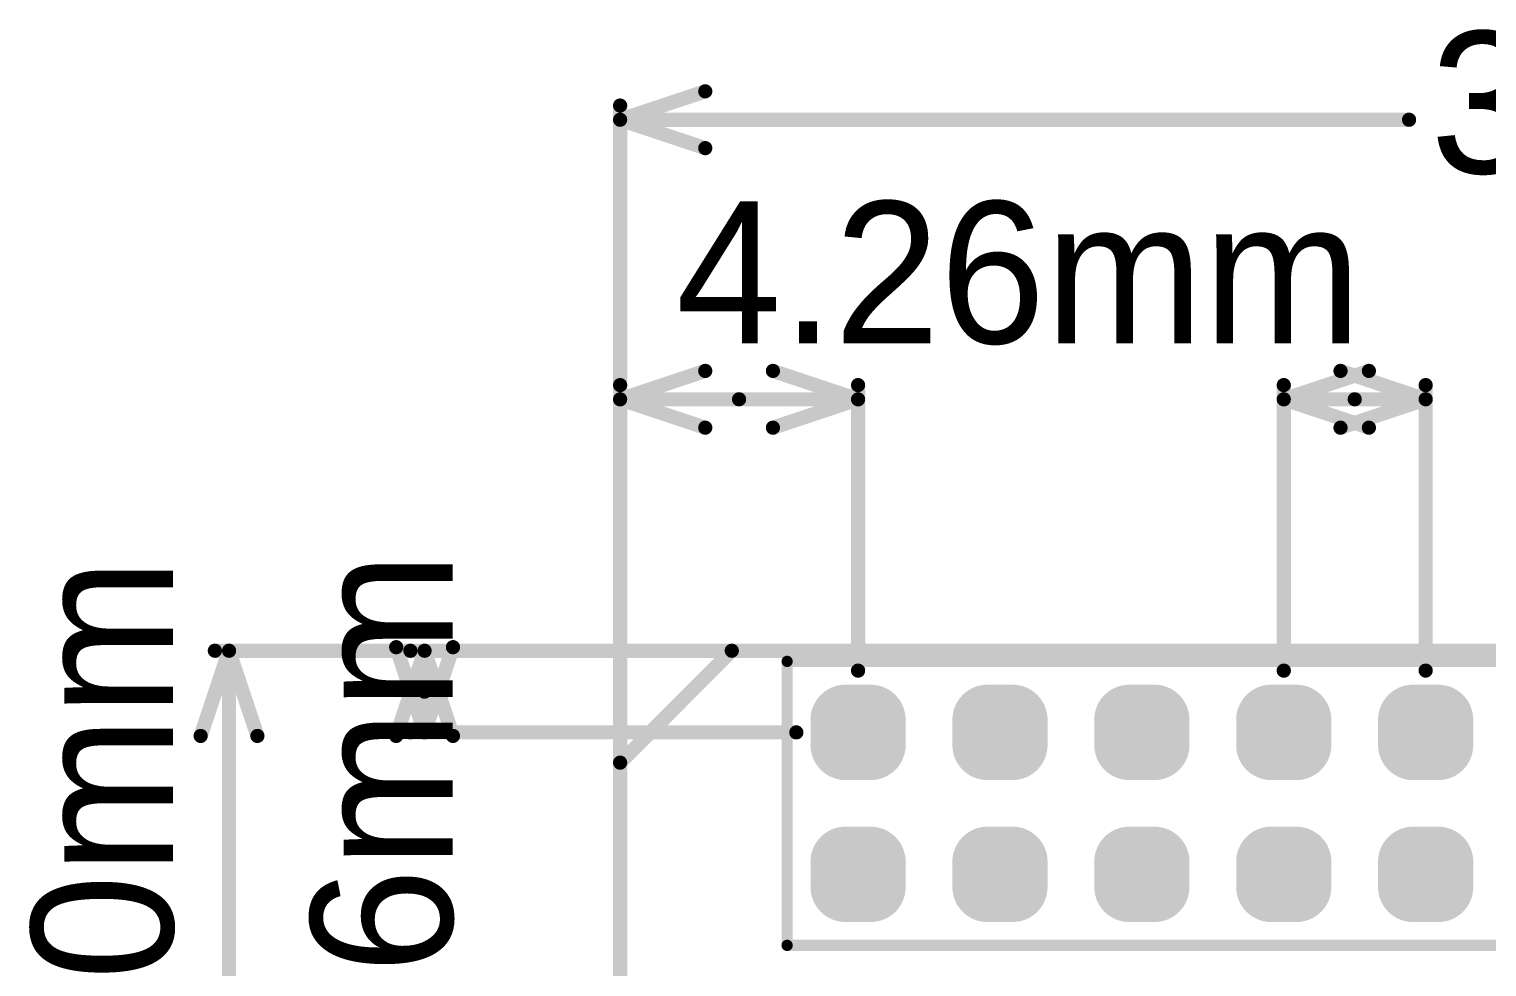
# Model space of a CAD drawing. Extents: x 4.92 to 7.06, y 1.62 to 3.45.
# Drawn here: x 4.916 to 5.943, y 2.785 to 3.445 of the extents above; entities that cross this region are included whole.
import ezdxf

# ---------------------------------------------------------------- set-up
doc = ezdxf.new("R2010")
doc.units = 0
doc.layers.get('0').update_dxf_attribs({"linetype": 'CONTINUOUS'})
for name, color, linetype in [('BOTTOMLAYER', 5, 'CONTINUOUS'), ('BOTTOMSOLDER', 6, 'CONTINUOUS'), ('KEEPOUTLAYER', 6, 'CONTINUOUS'), ('MECHANICAL15', 56, 'CONTINUOUS'), ('MULTILAYER', 9, 'CONTINUOUS'), ('TOPLAYER', 1, 'CONTINUOUS'), ('TOPOVERLAY', 2, 'CONTINUOUS'), ('TOPSOLDER', 216, 'CONTINUOUS')]:
    doc.layers.add(name, color=color, linetype=linetype)

# ---------------------------------------------------------------- blocks, each defined once
blk = doc.blocks.new('HDR2X13_3')
at = {"layer": 'BOTTOMLAYER', "const_width": 0.0207}
for points in [[(0.7808, 0.1089, 1), (0.8015, 0.1089, 1)], [(0.7985, 0.1089, 1), (0.8192, 0.1089, 1)], [(0.8808, 0.1089, 1), (0.9015, 0.1089, 1)], [(0.8985, 0.1089, 1), (0.9192, 0.1089, 1)], [(0.9808, 0.1089, 1), (1.0015, 0.1089, 1)], [(0.9985, 0.1089, 1), (1.0192, 0.1089, 1)], [(1.0808, 0.1089, 1), (1.1015, 0.1089, 1)], [(1.0985, 0.1089, 1), (1.1192, 0.1089, 1)], [(1.1808, 0.1089, 1), (1.2015, 0.1089, 1)], [(1.1985, 0.1089, 1), (1.2192, 0.1089, 1)], [(0.7808, 0.0911, 1), (0.8015, 0.0911, 1)], [(0.7985, 0.0911, 1), (0.8192, 0.0911, 1)], [(0.8808, 0.0911, 1), (0.9015, 0.0911, 1)], [(0.8985, 0.0911, 1), (0.9192, 0.0911, 1)], [(0.9808, 0.0911, 1), (1.0015, 0.0911, 1)], [(0.9985, 0.0911, 1), (1.0192, 0.0911, 1)], [(1.0808, 0.0911, 1), (1.1015, 0.0911, 1)], [(1.0985, 0.0911, 1), (1.1192, 0.0911, 1)], [(1.1808, 0.0911, 1), (1.2015, 0.0911, 1)], [(1.1985, 0.0911, 1), (1.2192, 0.0911, 1)], [(0.7808, 0.0089, 1), (0.8015, 0.0089, 1)], [(0.7985, 0.0089, 1), (0.8192, 0.0089, 1)], [(0.8808, 0.0089, 1), (0.9015, 0.0089, 1)], [(0.8985, 0.0089, 1), (0.9192, 0.0089, 1)], [(0.9808, 0.0089, 1), (1.0015, 0.0089, 1)], [(0.9985, 0.0089, 1), (1.0192, 0.0089, 1)], [(1.0808, 0.0089, 1), (1.1015, 0.0089, 1)], [(1.0985, 0.0089, 1), (1.1192, 0.0089, 1)], [(1.1808, 0.0089, 1), (1.2015, 0.0089, 1)], [(1.1985, 0.0089, 1), (1.2192, 0.0089, 1)], [(0.7808, -0.0089, 1), (0.8015, -0.0089, 1)], [(0.7985, -0.0089, 1), (0.8192, -0.0089, 1)], [(0.8808, -0.0089, 1), (0.9015, -0.0089, 1)], [(0.8985, -0.0089, 1), (0.9192, -0.0089, 1)], [(0.9808, -0.0089, 1), (1.0015, -0.0089, 1)], [(0.9985, -0.0089, 1), (1.0192, -0.0089, 1)], [(1.0808, -0.0089, 1), (1.1015, -0.0089, 1)], [(1.0985, -0.0089, 1), (1.1192, -0.0089, 1)], [(1.1808, -0.0089, 1), (1.2015, -0.0089, 1)], [(1.1985, -0.0089, 1), (1.2192, -0.0089, 1)]]:
    blk.add_lwpolyline(points, format="xyb", close=True, dxfattribs=at)
at = {"layer": 'BOTTOMLAYER'}
for points in [[(0.7911, 0.0705), (0.8089, 0.0705), (0.7911, 0.1295), (0.8089, 0.1295)], [(0.8911, 0.0705), (0.9089, 0.0705), (0.8911, 0.1295), (0.9089, 0.1295)], [(0.9911, 0.0705), (1.0089, 0.0705), (0.9911, 0.1295), (1.0089, 0.1295)], [(1.0911, 0.0705), (1.1089, 0.0705), (1.0911, 0.1295), (1.1089, 0.1295)], [(1.1911, 0.0705), (1.2089, 0.0705), (1.1911, 0.1295), (1.2089, 0.1295)], [(0.7705, 0.0911), (0.8295, 0.0911), (0.7705, 0.1089), (0.8295, 0.1089)], [(0.8705, 0.0911), (0.9295, 0.0911), (0.8705, 0.1089), (0.9295, 0.1089)], [(0.9705, 0.0911), (1.0295, 0.0911), (0.9705, 0.1089), (1.0295, 0.1089)], [(1.0705, 0.0911), (1.1295, 0.0911), (1.0705, 0.1089), (1.1295, 0.1089)], [(1.1705, 0.0911), (1.2295, 0.0911), (1.1705, 0.1089), (1.2295, 0.1089)], [(0.7911, -0.0295), (0.8089, -0.0295), (0.7911, 0.0295), (0.8089, 0.0295)], [(0.8911, -0.0295), (0.9089, -0.0295), (0.8911, 0.0295), (0.9089, 0.0295)], [(0.9911, -0.0295), (1.0089, -0.0295), (0.9911, 0.0295), (1.0089, 0.0295)], [(1.0911, -0.0295), (1.1089, -0.0295), (1.0911, 0.0295), (1.1089, 0.0295)], [(1.1911, -0.0295), (1.2089, -0.0295), (1.1911, 0.0295), (1.2089, 0.0295)], [(0.7705, -0.0089), (0.8295, -0.0089), (0.7705, 0.0089), (0.8295, 0.0089)], [(0.8705, -0.0089), (0.9295, -0.0089), (0.8705, 0.0089), (0.9295, 0.0089)], [(0.9705, -0.0089), (1.0295, -0.0089), (0.9705, 0.0089), (1.0295, 0.0089)], [(1.0705, -0.0089), (1.1295, -0.0089), (1.0705, 0.0089), (1.1295, 0.0089)], [(1.1705, -0.0089), (1.2295, -0.0089), (1.1705, 0.0089), (1.2295, 0.0089)]]:
    blk.add_solid(points, dxfattribs=at)
at = {"layer": 'BOTTOMSOLDER', "const_width": 0.0247}
for points in [[(0.7788, 0.1089, 1), (0.8035, 0.1089, 1)], [(0.7965, 0.1089, 1), (0.8212, 0.1089, 1)], [(0.8788, 0.1089, 1), (0.9035, 0.1089, 1)], [(0.8965, 0.1089, 1), (0.9212, 0.1089, 1)], [(0.9788, 0.1089, 1), (1.0035, 0.1089, 1)], [(0.9965, 0.1089, 1), (1.0212, 0.1089, 1)], [(1.0788, 0.1089, 1), (1.1035, 0.1089, 1)], [(1.0965, 0.1089, 1), (1.1212, 0.1089, 1)], [(1.1788, 0.1089, 1), (1.2035, 0.1089, 1)], [(1.1965, 0.1089, 1), (1.2212, 0.1089, 1)], [(0.7788, 0.0911, 1), (0.8035, 0.0911, 1)], [(0.7965, 0.0911, 1), (0.8212, 0.0911, 1)], [(0.8788, 0.0911, 1), (0.9035, 0.0911, 1)], [(0.8965, 0.0911, 1), (0.9212, 0.0911, 1)], [(0.9788, 0.0911, 1), (1.0035, 0.0911, 1)], [(0.9965, 0.0911, 1), (1.0212, 0.0911, 1)], [(1.0788, 0.0911, 1), (1.1035, 0.0911, 1)], [(1.0965, 0.0911, 1), (1.1212, 0.0911, 1)], [(1.1788, 0.0911, 1), (1.2035, 0.0911, 1)], [(1.1965, 0.0911, 1), (1.2212, 0.0911, 1)], [(0.7788, 0.0089, 1), (0.8035, 0.0089, 1)], [(0.7965, 0.0089, 1), (0.8212, 0.0089, 1)], [(0.8788, 0.0089, 1), (0.9035, 0.0089, 1)], [(0.8965, 0.0089, 1), (0.9212, 0.0089, 1)], [(0.9788, 0.0089, 1), (1.0035, 0.0089, 1)], [(0.9965, 0.0089, 1), (1.0212, 0.0089, 1)], [(1.0788, 0.0089, 1), (1.1035, 0.0089, 1)], [(1.0965, 0.0089, 1), (1.1212, 0.0089, 1)], [(1.1788, 0.0089, 1), (1.2035, 0.0089, 1)], [(1.1965, 0.0089, 1), (1.2212, 0.0089, 1)], [(0.7788, -0.0089, 1), (0.8035, -0.0089, 1)], [(0.7965, -0.0089, 1), (0.8212, -0.0089, 1)], [(0.8788, -0.0089, 1), (0.9035, -0.0089, 1)], [(0.8965, -0.0089, 1), (0.9212, -0.0089, 1)], [(0.9788, -0.0089, 1), (1.0035, -0.0089, 1)], [(0.9965, -0.0089, 1), (1.0212, -0.0089, 1)], [(1.0788, -0.0089, 1), (1.1035, -0.0089, 1)], [(1.0965, -0.0089, 1), (1.1212, -0.0089, 1)], [(1.1788, -0.0089, 1), (1.2035, -0.0089, 1)], [(1.1965, -0.0089, 1), (1.2212, -0.0089, 1)]]:
    blk.add_lwpolyline(points, format="xyb", close=True, dxfattribs=at)
at = {"layer": 'BOTTOMSOLDER'}
for points in [[(0.7911, 0.0665), (0.8089, 0.0665), (0.7911, 0.1335), (0.8089, 0.1335)], [(0.8911, 0.0665), (0.9089, 0.0665), (0.8911, 0.1335), (0.9089, 0.1335)], [(0.9911, 0.0665), (1.0089, 0.0665), (0.9911, 0.1335), (1.0089, 0.1335)], [(1.0911, 0.0665), (1.1089, 0.0665), (1.0911, 0.1335), (1.1089, 0.1335)], [(1.1911, 0.0665), (1.2089, 0.0665), (1.1911, 0.1335), (1.2089, 0.1335)], [(0.7665, 0.0911), (0.8335, 0.0911), (0.7665, 0.1089), (0.8335, 0.1089)], [(0.8665, 0.0911), (0.9335, 0.0911), (0.8665, 0.1089), (0.9335, 0.1089)], [(0.9665, 0.0911), (1.0335, 0.0911), (0.9665, 0.1089), (1.0335, 0.1089)], [(1.0665, 0.0911), (1.1335, 0.0911), (1.0665, 0.1089), (1.1335, 0.1089)], [(1.1665, 0.0911), (1.2335, 0.0911), (1.1665, 0.1089), (1.2335, 0.1089)], [(0.7911, -0.0335), (0.8089, -0.0335), (0.7911, 0.0335), (0.8089, 0.0335)], [(0.8911, -0.0335), (0.9089, -0.0335), (0.8911, 0.0335), (0.9089, 0.0335)], [(0.9911, -0.0335), (1.0089, -0.0335), (0.9911, 0.0335), (1.0089, 0.0335)], [(1.0911, -0.0335), (1.1089, -0.0335), (1.0911, 0.0335), (1.1089, 0.0335)], [(1.1911, -0.0335), (1.2089, -0.0335), (1.1911, 0.0335), (1.2089, 0.0335)], [(0.7665, -0.0089), (0.8335, -0.0089), (0.7665, 0.0089), (0.8335, 0.0089)], [(0.8665, -0.0089), (0.9335, -0.0089), (0.8665, 0.0089), (0.9335, 0.0089)], [(0.9665, -0.0089), (1.0335, -0.0089), (0.9665, 0.0089), (1.0335, 0.0089)], [(1.0665, -0.0089), (1.1335, -0.0089), (1.0665, 0.0089), (1.1335, 0.0089)], [(1.1665, -0.0089), (1.2335, -0.0089), (1.1665, 0.0089), (1.2335, 0.0089)]]:
    blk.add_solid(points, dxfattribs=at)
at = {"layer": 'MULTILAYER', "const_width": 0.0207}
for points in [[(0.7808, 0.1089, 1), (0.8015, 0.1089, 1)], [(0.7985, 0.1089, 1), (0.8192, 0.1089, 1)], [(0.8808, 0.1089, 1), (0.9015, 0.1089, 1)], [(0.8985, 0.1089, 1), (0.9192, 0.1089, 1)], [(0.9808, 0.1089, 1), (1.0015, 0.1089, 1)], [(0.9985, 0.1089, 1), (1.0192, 0.1089, 1)], [(1.0808, 0.1089, 1), (1.1015, 0.1089, 1)], [(1.0985, 0.1089, 1), (1.1192, 0.1089, 1)], [(1.1808, 0.1089, 1), (1.2015, 0.1089, 1)], [(1.1985, 0.1089, 1), (1.2192, 0.1089, 1)], [(0.7808, 0.0911, 1), (0.8015, 0.0911, 1)], [(0.7985, 0.0911, 1), (0.8192, 0.0911, 1)], [(0.8808, 0.0911, 1), (0.9015, 0.0911, 1)], [(0.8985, 0.0911, 1), (0.9192, 0.0911, 1)], [(0.9808, 0.0911, 1), (1.0015, 0.0911, 1)], [(0.9985, 0.0911, 1), (1.0192, 0.0911, 1)], [(1.0808, 0.0911, 1), (1.1015, 0.0911, 1)], [(1.0985, 0.0911, 1), (1.1192, 0.0911, 1)], [(1.1808, 0.0911, 1), (1.2015, 0.0911, 1)], [(1.1985, 0.0911, 1), (1.2192, 0.0911, 1)], [(0.7808, 0.0089, 1), (0.8015, 0.0089, 1)], [(0.7985, 0.0089, 1), (0.8192, 0.0089, 1)], [(0.8808, 0.0089, 1), (0.9015, 0.0089, 1)], [(0.8985, 0.0089, 1), (0.9192, 0.0089, 1)], [(0.9808, 0.0089, 1), (1.0015, 0.0089, 1)], [(0.9985, 0.0089, 1), (1.0192, 0.0089, 1)], [(1.0808, 0.0089, 1), (1.1015, 0.0089, 1)], [(1.0985, 0.0089, 1), (1.1192, 0.0089, 1)], [(1.1808, 0.0089, 1), (1.2015, 0.0089, 1)], [(1.1985, 0.0089, 1), (1.2192, 0.0089, 1)], [(0.7808, -0.0089, 1), (0.8015, -0.0089, 1)], [(0.7985, -0.0089, 1), (0.8192, -0.0089, 1)], [(0.8808, -0.0089, 1), (0.9015, -0.0089, 1)], [(0.8985, -0.0089, 1), (0.9192, -0.0089, 1)], [(0.9808, -0.0089, 1), (1.0015, -0.0089, 1)], [(0.9985, -0.0089, 1), (1.0192, -0.0089, 1)], [(1.0808, -0.0089, 1), (1.1015, -0.0089, 1)], [(1.0985, -0.0089, 1), (1.1192, -0.0089, 1)], [(1.1808, -0.0089, 1), (1.2015, -0.0089, 1)], [(1.1985, -0.0089, 1), (1.2192, -0.0089, 1)]]:
    blk.add_lwpolyline(points, format="xyb", close=True, dxfattribs=at)
at = {"layer": 'MULTILAYER'}
for points in [[(0.7911, 0.0705), (0.8089, 0.0705), (0.7911, 0.1295), (0.8089, 0.1295)], [(0.8911, 0.0705), (0.9089, 0.0705), (0.8911, 0.1295), (0.9089, 0.1295)], [(0.9911, 0.0705), (1.0089, 0.0705), (0.9911, 0.1295), (1.0089, 0.1295)], [(1.0911, 0.0705), (1.1089, 0.0705), (1.0911, 0.1295), (1.1089, 0.1295)], [(1.1911, 0.0705), (1.2089, 0.0705), (1.1911, 0.1295), (1.2089, 0.1295)], [(0.7705, 0.0911), (0.8295, 0.0911), (0.7705, 0.1089), (0.8295, 0.1089)], [(0.8705, 0.0911), (0.9295, 0.0911), (0.8705, 0.1089), (0.9295, 0.1089)], [(0.9705, 0.0911), (1.0295, 0.0911), (0.9705, 0.1089), (1.0295, 0.1089)], [(1.0705, 0.0911), (1.1295, 0.0911), (1.0705, 0.1089), (1.1295, 0.1089)], [(1.1705, 0.0911), (1.2295, 0.0911), (1.1705, 0.1089), (1.2295, 0.1089)], [(0.7911, -0.0295), (0.8089, -0.0295), (0.7911, 0.0295), (0.8089, 0.0295)], [(0.8911, -0.0295), (0.9089, -0.0295), (0.8911, 0.0295), (0.9089, 0.0295)], [(0.9911, -0.0295), (1.0089, -0.0295), (0.9911, 0.0295), (1.0089, 0.0295)], [(1.0911, -0.0295), (1.1089, -0.0295), (1.0911, 0.0295), (1.1089, 0.0295)], [(1.1911, -0.0295), (1.2089, -0.0295), (1.1911, 0.0295), (1.2089, 0.0295)], [(0.7705, -0.0089), (0.8295, -0.0089), (0.7705, 0.0089), (0.8295, 0.0089)], [(0.8705, -0.0089), (0.9295, -0.0089), (0.8705, 0.0089), (0.9295, 0.0089)], [(0.9705, -0.0089), (1.0295, -0.0089), (0.9705, 0.0089), (1.0295, 0.0089)], [(1.0705, -0.0089), (1.1295, -0.0089), (1.0705, 0.0089), (1.1295, 0.0089)], [(1.1705, -0.0089), (1.2295, -0.0089), (1.1705, 0.0089), (1.2295, 0.0089)]]:
    blk.add_solid(points, dxfattribs=at)
at = {"layer": 'TOPLAYER', "const_width": 0.0207}
for points in [[(0.7808, 0.1089, 1), (0.8015, 0.1089, 1)], [(0.7985, 0.1089, 1), (0.8192, 0.1089, 1)], [(0.8808, 0.1089, 1), (0.9015, 0.1089, 1)], [(0.8985, 0.1089, 1), (0.9192, 0.1089, 1)], [(0.9808, 0.1089, 1), (1.0015, 0.1089, 1)], [(0.9985, 0.1089, 1), (1.0192, 0.1089, 1)], [(1.0808, 0.1089, 1), (1.1015, 0.1089, 1)], [(1.0985, 0.1089, 1), (1.1192, 0.1089, 1)], [(1.1808, 0.1089, 1), (1.2015, 0.1089, 1)], [(1.1985, 0.1089, 1), (1.2192, 0.1089, 1)], [(0.7808, 0.0911, 1), (0.8015, 0.0911, 1)], [(0.7985, 0.0911, 1), (0.8192, 0.0911, 1)], [(0.8808, 0.0911, 1), (0.9015, 0.0911, 1)], [(0.8985, 0.0911, 1), (0.9192, 0.0911, 1)], [(0.9808, 0.0911, 1), (1.0015, 0.0911, 1)], [(0.9985, 0.0911, 1), (1.0192, 0.0911, 1)], [(1.0808, 0.0911, 1), (1.1015, 0.0911, 1)], [(1.0985, 0.0911, 1), (1.1192, 0.0911, 1)], [(1.1808, 0.0911, 1), (1.2015, 0.0911, 1)], [(1.1985, 0.0911, 1), (1.2192, 0.0911, 1)], [(0.7808, 0.0089, 1), (0.8015, 0.0089, 1)], [(0.7985, 0.0089, 1), (0.8192, 0.0089, 1)], [(0.8808, 0.0089, 1), (0.9015, 0.0089, 1)], [(0.8985, 0.0089, 1), (0.9192, 0.0089, 1)], [(0.9808, 0.0089, 1), (1.0015, 0.0089, 1)], [(0.9985, 0.0089, 1), (1.0192, 0.0089, 1)], [(1.0808, 0.0089, 1), (1.1015, 0.0089, 1)], [(1.0985, 0.0089, 1), (1.1192, 0.0089, 1)], [(1.1808, 0.0089, 1), (1.2015, 0.0089, 1)], [(1.1985, 0.0089, 1), (1.2192, 0.0089, 1)], [(0.7808, -0.0089, 1), (0.8015, -0.0089, 1)], [(0.7985, -0.0089, 1), (0.8192, -0.0089, 1)], [(0.8808, -0.0089, 1), (0.9015, -0.0089, 1)], [(0.8985, -0.0089, 1), (0.9192, -0.0089, 1)], [(0.9808, -0.0089, 1), (1.0015, -0.0089, 1)], [(0.9985, -0.0089, 1), (1.0192, -0.0089, 1)], [(1.0808, -0.0089, 1), (1.1015, -0.0089, 1)], [(1.0985, -0.0089, 1), (1.1192, -0.0089, 1)], [(1.1808, -0.0089, 1), (1.2015, -0.0089, 1)], [(1.1985, -0.0089, 1), (1.2192, -0.0089, 1)]]:
    blk.add_lwpolyline(points, format="xyb", close=True, dxfattribs=at)
at = {"layer": 'TOPLAYER'}
for points in [[(0.7911, 0.0705), (0.8089, 0.0705), (0.7911, 0.1295), (0.8089, 0.1295)], [(0.8911, 0.0705), (0.9089, 0.0705), (0.8911, 0.1295), (0.9089, 0.1295)], [(0.9911, 0.0705), (1.0089, 0.0705), (0.9911, 0.1295), (1.0089, 0.1295)], [(1.0911, 0.0705), (1.1089, 0.0705), (1.0911, 0.1295), (1.1089, 0.1295)], [(1.1911, 0.0705), (1.2089, 0.0705), (1.1911, 0.1295), (1.2089, 0.1295)], [(0.7705, 0.0911), (0.8295, 0.0911), (0.7705, 0.1089), (0.8295, 0.1089)], [(0.8705, 0.0911), (0.9295, 0.0911), (0.8705, 0.1089), (0.9295, 0.1089)], [(0.9705, 0.0911), (1.0295, 0.0911), (0.9705, 0.1089), (1.0295, 0.1089)], [(1.0705, 0.0911), (1.1295, 0.0911), (1.0705, 0.1089), (1.1295, 0.1089)], [(1.1705, 0.0911), (1.2295, 0.0911), (1.1705, 0.1089), (1.2295, 0.1089)], [(0.7911, -0.0295), (0.8089, -0.0295), (0.7911, 0.0295), (0.8089, 0.0295)], [(0.8911, -0.0295), (0.9089, -0.0295), (0.8911, 0.0295), (0.9089, 0.0295)], [(0.9911, -0.0295), (1.0089, -0.0295), (0.9911, 0.0295), (1.0089, 0.0295)], [(1.0911, -0.0295), (1.1089, -0.0295), (1.0911, 0.0295), (1.1089, 0.0295)], [(1.1911, -0.0295), (1.2089, -0.0295), (1.1911, 0.0295), (1.2089, 0.0295)], [(0.7705, -0.0089), (0.8295, -0.0089), (0.7705, 0.0089), (0.8295, 0.0089)], [(0.8705, -0.0089), (0.9295, -0.0089), (0.8705, 0.0089), (0.9295, 0.0089)], [(0.9705, -0.0089), (1.0295, -0.0089), (0.9705, 0.0089), (1.0295, 0.0089)], [(1.0705, -0.0089), (1.1295, -0.0089), (1.0705, 0.0089), (1.1295, 0.0089)], [(1.1705, -0.0089), (1.2295, -0.0089), (1.1705, 0.0089), (1.2295, 0.0089)]]:
    blk.add_solid(points, dxfattribs=at)
at = {"layer": 'TOPOVERLAY', "const_width": 0.00787}
for points in [[(1.25, 0.15), (-0.05, 0.15)], [(1.25, 0.15), (1.25, -0.05)], [(1.25, -0.05), (-0.05, -0.05)]]:
    blk.add_lwpolyline(points, dxfattribs=at)
at = {"layer": 'TOPOVERLAY', "const_width": 0.00394}
for points in [[(1.248, 0.15, 1), (1.252, 0.15, 1)], [(1.248, 0.15, 1), (1.252, 0.15, 1)], [(1.248, -0.05, 1), (1.252, -0.05, 1)], [(1.248, -0.05, 1), (1.252, -0.05, 1)]]:
    blk.add_lwpolyline(points, format="xyb", close=True, dxfattribs=at)
at = {"layer": 'TOPSOLDER', "const_width": 0.0247}
for points in [[(0.7788, 0.1089, 1), (0.8035, 0.1089, 1)], [(0.7965, 0.1089, 1), (0.8212, 0.1089, 1)], [(0.8788, 0.1089, 1), (0.9035, 0.1089, 1)], [(0.8965, 0.1089, 1), (0.9212, 0.1089, 1)], [(0.9788, 0.1089, 1), (1.0035, 0.1089, 1)], [(0.9965, 0.1089, 1), (1.0212, 0.1089, 1)], [(1.0788, 0.1089, 1), (1.1035, 0.1089, 1)], [(1.0965, 0.1089, 1), (1.1212, 0.1089, 1)], [(1.1788, 0.1089, 1), (1.2035, 0.1089, 1)], [(1.1965, 0.1089, 1), (1.2212, 0.1089, 1)], [(0.7788, 0.0911, 1), (0.8035, 0.0911, 1)], [(0.7965, 0.0911, 1), (0.8212, 0.0911, 1)], [(0.8788, 0.0911, 1), (0.9035, 0.0911, 1)], [(0.8965, 0.0911, 1), (0.9212, 0.0911, 1)], [(0.9788, 0.0911, 1), (1.0035, 0.0911, 1)], [(0.9965, 0.0911, 1), (1.0212, 0.0911, 1)], [(1.0788, 0.0911, 1), (1.1035, 0.0911, 1)], [(1.0965, 0.0911, 1), (1.1212, 0.0911, 1)], [(1.1788, 0.0911, 1), (1.2035, 0.0911, 1)], [(1.1965, 0.0911, 1), (1.2212, 0.0911, 1)], [(0.7788, 0.0089, 1), (0.8035, 0.0089, 1)], [(0.7965, 0.0089, 1), (0.8212, 0.0089, 1)], [(0.8788, 0.0089, 1), (0.9035, 0.0089, 1)], [(0.8965, 0.0089, 1), (0.9212, 0.0089, 1)], [(0.9788, 0.0089, 1), (1.0035, 0.0089, 1)], [(0.9965, 0.0089, 1), (1.0212, 0.0089, 1)], [(1.0788, 0.0089, 1), (1.1035, 0.0089, 1)], [(1.0965, 0.0089, 1), (1.1212, 0.0089, 1)], [(1.1788, 0.0089, 1), (1.2035, 0.0089, 1)], [(1.1965, 0.0089, 1), (1.2212, 0.0089, 1)], [(0.7788, -0.0089, 1), (0.8035, -0.0089, 1)], [(0.7965, -0.0089, 1), (0.8212, -0.0089, 1)], [(0.8788, -0.0089, 1), (0.9035, -0.0089, 1)], [(0.8965, -0.0089, 1), (0.9212, -0.0089, 1)], [(0.9788, -0.0089, 1), (1.0035, -0.0089, 1)], [(0.9965, -0.0089, 1), (1.0212, -0.0089, 1)], [(1.0788, -0.0089, 1), (1.1035, -0.0089, 1)], [(1.0965, -0.0089, 1), (1.1212, -0.0089, 1)], [(1.1788, -0.0089, 1), (1.2035, -0.0089, 1)], [(1.1965, -0.0089, 1), (1.2212, -0.0089, 1)]]:
    blk.add_lwpolyline(points, format="xyb", close=True, dxfattribs=at)
at = {"layer": 'TOPSOLDER'}
for points in [[(0.7911, 0.0665), (0.8089, 0.0665), (0.7911, 0.1335), (0.8089, 0.1335)], [(0.8911, 0.0665), (0.9089, 0.0665), (0.8911, 0.1335), (0.9089, 0.1335)], [(0.9911, 0.0665), (1.0089, 0.0665), (0.9911, 0.1335), (1.0089, 0.1335)], [(1.0911, 0.0665), (1.1089, 0.0665), (1.0911, 0.1335), (1.1089, 0.1335)], [(1.1911, 0.0665), (1.2089, 0.0665), (1.1911, 0.1335), (1.2089, 0.1335)], [(0.7665, 0.0911), (0.8335, 0.0911), (0.7665, 0.1089), (0.8335, 0.1089)], [(0.8665, 0.0911), (0.9335, 0.0911), (0.8665, 0.1089), (0.9335, 0.1089)], [(0.9665, 0.0911), (1.0335, 0.0911), (0.9665, 0.1089), (1.0335, 0.1089)], [(1.0665, 0.0911), (1.1335, 0.0911), (1.0665, 0.1089), (1.1335, 0.1089)], [(1.1665, 0.0911), (1.2335, 0.0911), (1.1665, 0.1089), (1.2335, 0.1089)], [(0.7911, -0.0335), (0.8089, -0.0335), (0.7911, 0.0335), (0.8089, 0.0335)], [(0.8911, -0.0335), (0.9089, -0.0335), (0.8911, 0.0335), (0.9089, 0.0335)], [(0.9911, -0.0335), (1.0089, -0.0335), (0.9911, 0.0335), (1.0089, 0.0335)], [(1.0911, -0.0335), (1.1089, -0.0335), (1.0911, 0.0335), (1.1089, 0.0335)], [(1.1911, -0.0335), (1.2089, -0.0335), (1.1911, 0.0335), (1.2089, 0.0335)], [(0.7665, -0.0089), (0.8335, -0.0089), (0.7665, 0.0089), (0.8335, 0.0089)], [(0.8665, -0.0089), (0.9335, -0.0089), (0.8665, 0.0089), (0.9335, 0.0089)], [(0.9665, -0.0089), (1.0335, -0.0089), (0.9665, 0.0089), (1.0335, 0.0089)], [(1.0665, -0.0089), (1.1335, -0.0089), (1.0665, 0.0089), (1.1335, 0.0089)], [(1.1665, -0.0089), (1.2335, -0.0089), (1.1665, 0.0089), (1.2335, 0.0089)]]:
    blk.add_solid(points, dxfattribs=at)

msp = doc.modelspace()

# ---------------------------------------------------------------- linework, layer by layer
at = {"layer": 'KEEPOUTLAYER', "const_width": 0.01}
for points in [[(5.3323, 2.9287), (5.411, 3.0075)], [(5.411, 3.0075), (6.789, 3.0075)], [(5.3323, 1.7713), (5.3323, 2.9287)]]:
    msp.add_lwpolyline(points, dxfattribs=at)
at = {"layer": 'KEEPOUTLAYER', "const_width": 0.005}
for points in [[(5.4085, 3.0075, 1), (5.4135, 3.0075, 1)], [(5.4085, 3.0075, 1), (5.4135, 3.0075, 1)], [(5.3298, 2.9287, 1), (5.3348, 2.9287, 1)], [(5.3298, 2.9287, 1), (5.3348, 2.9287, 1)]]:
    msp.add_lwpolyline(points, format="xyb", close=True, dxfattribs=at)
at = {"layer": 'MECHANICAL15', "const_width": 0.01}
for points in [[(5.3323, 3.3815), (5.3923, 3.4015)], [(5.3323, 2.9287), (5.3323, 3.3915)], [(5.3323, 3.3815), (5.8883, 3.3815)], [(5.3323, 3.3815), (5.3923, 3.3615)], [(5.3323, 3.1846), (5.3923, 3.2046)], [(5.44, 3.2046), (5.5, 3.1846)], [(5.8, 3.1846), (5.86, 3.2046)], [(5.84, 3.2046), (5.9, 3.1846)], [(5.3323, 2.9287), (5.3323, 3.1946)], [(5.5, 2.9935), (5.5, 3.1946)], [(5.8, 2.9935), (5.8, 3.1946)], [(5.9, 2.9935), (5.9, 3.1946)], [(5.3323, 3.1846), (5.4161, 3.1846)], [(5.3323, 3.1846), (5.3923, 3.1646)], [(5.4161, 3.1846), (5.5, 3.1846)], [(5.44, 3.1646), (5.5, 3.1846)], [(5.8, 3.1846), (5.85, 3.1846)], [(5.8, 3.1846), (5.86, 3.1646)], [(5.84, 3.1646), (5.9, 3.1846)], [(5.85, 3.1846), (5.9, 3.1846)], [(5.0367, 2.9475), (5.0567, 3.0075)], [(5.0467, 3.0075), (5.411, 3.0075)], [(5.0567, 2.6787), (5.0567, 3.0075)], [(5.0567, 3.0075), (5.0767, 2.9475)], [(5.1745, 3.01), (5.1945, 2.95)], [(5.1745, 2.9475), (5.1945, 3.0075)], [(5.1845, 3.0075), (5.411, 3.0075)], [(5.1945, 2.95), (5.2145, 3.01)], [(5.1945, 2.9787), (5.1945, 3.0075)], [(5.1945, 3.0075), (5.2145, 2.9475)], [(5.1945, 2.95), (5.1945, 2.9787)], [(5.1845, 2.95), (5.4565, 2.95)]]:
    msp.add_lwpolyline(points, dxfattribs=at)
at = {"layer": 'MECHANICAL15', "const_width": 0.005}
for points in [[(5.3898, 3.4015, 1), (5.3948, 3.4015, 1)], [(5.3298, 3.3915, 1), (5.3348, 3.3915, 1)], [(5.3298, 3.3815, 1), (5.3348, 3.3815, 1)], [(5.3298, 3.3815, 1), (5.3348, 3.3815, 1)], [(5.3298, 3.3815, 1), (5.3348, 3.3815, 1)], [(5.8858, 3.3815, 1), (5.8908, 3.3815, 1)], [(5.3898, 3.3615, 1), (5.3948, 3.3615, 1)], [(5.3898, 3.2046, 1), (5.3948, 3.2046, 1)], [(5.4375, 3.2046, 1), (5.4425, 3.2046, 1)], [(5.8375, 3.2046, 1), (5.8425, 3.2046, 1)], [(5.8575, 3.2046, 1), (5.8625, 3.2046, 1)], [(5.3298, 3.1946, 1), (5.3348, 3.1946, 1)], [(5.4975, 3.1946, 1), (5.5025, 3.1946, 1)], [(5.7975, 3.1946, 1), (5.8025, 3.1946, 1)], [(5.8975, 3.1946, 1), (5.9025, 3.1946, 1)], [(5.3298, 3.1846, 1), (5.3348, 3.1846, 1)], [(5.3298, 3.1846, 1), (5.3348, 3.1846, 1)], [(5.3298, 3.1846, 1), (5.3348, 3.1846, 1)], [(5.4136, 3.1846, 1), (5.4186, 3.1846, 1)], [(5.4136, 3.1846, 1), (5.4186, 3.1846, 1)], [(5.4975, 3.1846, 1), (5.5025, 3.1846, 1)], [(5.4975, 3.1846, 1), (5.5025, 3.1846, 1)], [(5.4975, 3.1846, 1), (5.5025, 3.1846, 1)], [(5.7975, 3.1846, 1), (5.8025, 3.1846, 1)], [(5.7975, 3.1846, 1), (5.8025, 3.1846, 1)], [(5.7975, 3.1846, 1), (5.8025, 3.1846, 1)], [(5.8475, 3.1846, 1), (5.8525, 3.1846, 1)], [(5.8475, 3.1846, 1), (5.8525, 3.1846, 1)], [(5.8975, 3.1846, 1), (5.9025, 3.1846, 1)], [(5.8975, 3.1846, 1), (5.9025, 3.1846, 1)], [(5.8975, 3.1846, 1), (5.9025, 3.1846, 1)], [(5.3898, 3.1646, 1), (5.3948, 3.1646, 1)], [(5.4375, 3.1646, 1), (5.4425, 3.1646, 1)], [(5.8375, 3.1646, 1), (5.8425, 3.1646, 1)], [(5.8575, 3.1646, 1), (5.8625, 3.1646, 1)], [(5.0442, 3.0075, 1), (5.0492, 3.0075, 1)], [(5.0542, 3.0075, 1), (5.0592, 3.0075, 1)], [(5.0542, 3.0075, 1), (5.0592, 3.0075, 1)], [(5.0542, 3.0075, 1), (5.0592, 3.0075, 1)], [(5.172, 3.01, 1), (5.177, 3.01, 1)], [(5.182, 3.0075, 1), (5.187, 3.0075, 1)], [(5.192, 3.0075, 1), (5.197, 3.0075, 1)], [(5.192, 3.0075, 1), (5.197, 3.0075, 1)], [(5.192, 3.0075, 1), (5.197, 3.0075, 1)], [(5.212, 3.01, 1), (5.217, 3.01, 1)], [(5.4085, 3.0075, 1), (5.4135, 3.0075, 1)], [(5.4085, 3.0075, 1), (5.4135, 3.0075, 1)], [(5.4975, 2.9935, 1), (5.5025, 2.9935, 1)], [(5.7975, 2.9935, 1), (5.8025, 2.9935, 1)], [(5.8975, 2.9935, 1), (5.9025, 2.9935, 1)], [(5.192, 2.9787, 1), (5.197, 2.9787, 1)], [(5.192, 2.9787, 1), (5.197, 2.9787, 1)], [(5.0342, 2.9475, 1), (5.0392, 2.9475, 1)], [(5.0742, 2.9475, 1), (5.0792, 2.9475, 1)], [(5.172, 2.9475, 1), (5.177, 2.9475, 1)], [(5.182, 2.95, 1), (5.187, 2.95, 1)], [(5.192, 2.95, 1), (5.197, 2.95, 1)], [(5.192, 2.95, 1), (5.197, 2.95, 1)], [(5.192, 2.95, 1), (5.197, 2.95, 1)], [(5.212, 2.9475, 1), (5.217, 2.9475, 1)], [(5.454, 2.95, 1), (5.459, 2.95, 1)], [(5.3298, 2.9287, 1), (5.3348, 2.9287, 1)], [(5.3298, 2.9287, 1), (5.3348, 2.9287, 1)]]:
    msp.add_lwpolyline(points, format="xyb", close=True, dxfattribs=at)

# ---------------------------------------------------------------- block references
at = {"rotation": 180}
msp.add_blockref('HDR2X13_3', (6.7, 2.95), dxfattribs=at)

# ---------------------------------------------------------------- texts
at = {"layer": 'MECHANICAL15'}
for s, p in [('39.00mm', (5.9033, 3.3438)), ('4.26mm', (5.3717, 3.224))]:
    msp.add_text(s, height=0.1, dxfattribs=at).set_placement(p)
for s, p in [('16.70mm', (5.0173, 2.5153)), ('1.46mm', (5.2142, 2.5941))]:
    msp.add_text(s, height=0.1, rotation=90, dxfattribs=at).set_placement(p)

doc.saveas('drawing.dxf')
